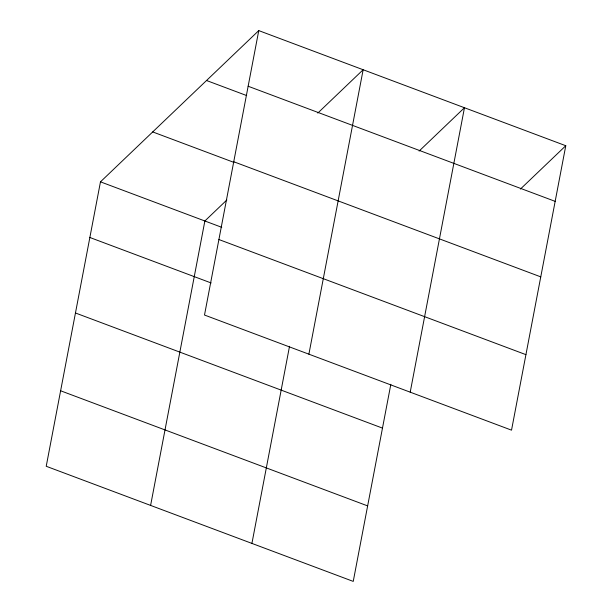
<?xml version="1.0" encoding="UTF-8"?>
<svg xmlns="http://www.w3.org/2000/svg" width="612" height="612" viewBox="0 0 612 612"><rect width="100%" height="100%" fill="white"/><g stroke="black" fill="none" stroke-linecap="round" stroke-linejoin="round"><path stroke-width="0.92" d="M258.761 30.6L204.5 315.035L511.525 430.159L565.779 145.725L258.761 30.6L100.475 181.84L46.221 466.275L353.239 581.4L390.839 384.298M150.606 505.42L204.867 220.986L226.853 199.971M251.922 543.41L289.522 346.308M308.892 354.172L363.145 69.745L317.789 113.082M410.208 392.162L464.462 107.735L419.105 151.08M520.422 189.07L565.779 145.725M248.143 86.238L555.168 201.363M206.527 80.509L246.674 95.564M233.746 161.744L540.763 276.869M152.709 131.932L233.899 162.379M100.475 181.84L221.751 227.32M218.905 239.529L525.93 354.654M89.865 237.487L211.132 282.958M75.46 312.984L382.485 428.109M60.619 390.777L367.644 505.902"/></g></svg>
